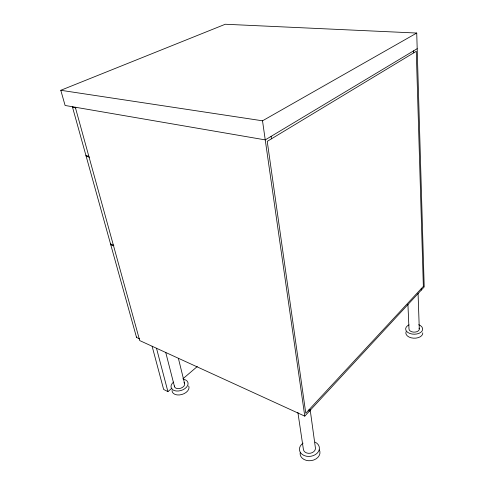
<?xml version="1.0" encoding="UTF-8"?>
<svg xmlns="http://www.w3.org/2000/svg" width="485" height="485" viewBox="0 0 485 485"><rect width="100%" height="100%" fill="white"/><g stroke="black" fill="none" stroke-linecap="round" stroke-linejoin="round"><path stroke-width="0.73" d="M75.29 107.221L139.71 340.567L304.774 416.142L424.205 286.95L416.73 33.047L225.289 24.25L60.795 90.289L65.093 105.469L265.246 139.892L417.191 48.688M152.114 346.241L163.639 389.449L167.919 391.613L171.945 388.17M182.881 378.827L197.268 366.533M60.795 90.289L262.512 120.807L416.73 33.047M75.975 107.882L72.762 107.324A1.285 0.358 -12.5 0 1 72.992 106.767M88.725 156.261L86.197 155.661A1.237 0.418 -13.3 0 1 86.081 155.212M89.561 157.152L86.403 156.4A1.237 0.418 -13.3 0 1 86.597 155.758M113.86 245.277L110.81 244.222A1.158 0.521 -15 0 1 110.835 243.512M113.429 245.713L110.986 244.864A1.158 0.521 -15 0 1 110.919 244.228M139.668 338.882L136.746 337.548A1.073 0.606 -17.4 0 1 136.527 336.984M72.514 107.203L85.948 155.509M86.154 156.249L110.562 244.022M110.738 244.67L136.503 337.311M156.497 348.248L167.919 391.613M165.737 352.456L174.552 386.83M178.401 358.373L184.524 383.223M297.881 412.377L303.446 449.747A6.062 4.632 -7.2 0 0 310.442 453.208A6.062 4.632 -7.2 0 0 315.359 447.546L310.121 409.364M262.512 120.807L304.774 416.142M271.109 136.37L271.448 138.825M308.957 409.807L309.175 411.377M407.921 304.301L409 329.079A5.153 3.122 0.7 0 0 415.021 332.104A5.153 3.122 0.7 0 0 419.064 328.109M418.07 293.516L419.295 328.915M413.656 50.81L413.723 52.853M421.247 288.672L421.289 290.097M422.793 332.849A8.487 5.183 0.8 0 1 413.541 338.178A8.487 5.183 0.8 0 1 406.06 331.752M418.719 324.72A8.512 5.165 0.7 0 1 420.762 332.364A8.512 5.165 0.7 0 1 408.024 332.583A8.512 5.165 0.7 0 1 409.043 324.883M183.736 379.318A8.778 5.614 -17.3 0 1 186.579 387.115A8.778 5.614 -17.3 0 1 174.06 390.48A8.778 5.614 -17.3 0 1 173.515 382.065M188.72 385.975A8.748 5.638 -17.4 0 1 181.699 394.547A8.748 5.638 -17.4 0 1 172.017 390.492M183.997 382.477A5.311 3.395 -17.3 0 1 180.911 388.17A5.311 3.395 -17.3 0 1 174.376 385.957M315.111 442.132A10.021 7.657 -7.2 0 1 317.081 453.281A10.021 7.657 -7.2 0 1 302.325 454.512A10.021 7.657 -7.2 0 1 303.077 443.138M319.354 449.856A9.979 7.681 -7.1 0 1 311.315 460.611A9.979 7.681 -7.1 0 1 300.142 452.754M423.356 286.392L305.78 413.238L267.235 141.371L416.275 51.313L423.356 286.392"/></g></svg>
